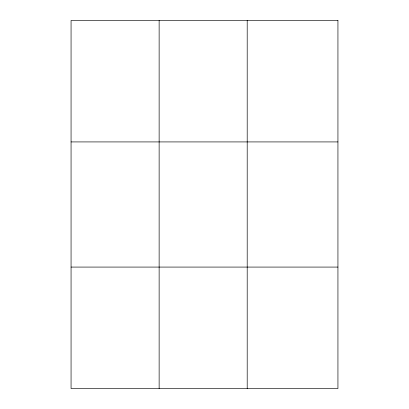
<?xml version="1.0" encoding="UTF-8"?>
<svg xmlns="http://www.w3.org/2000/svg" width="409" height="409" viewBox="0 0 409 409"><rect width="100%" height="100%" fill="white"/><g stroke="black" fill="none" stroke-linecap="round" stroke-linejoin="round"><path stroke-width="0.61" d="M159.132 20.45L159.132 388.55M247.2 20.45L247.2 388.55M71.064 141.923L337.936 141.923M71.064 267.077L337.936 267.077M337.936 20.45L337.936 388.55L71.064 388.55L71.064 20.45L337.936 20.45"/></g></svg>
